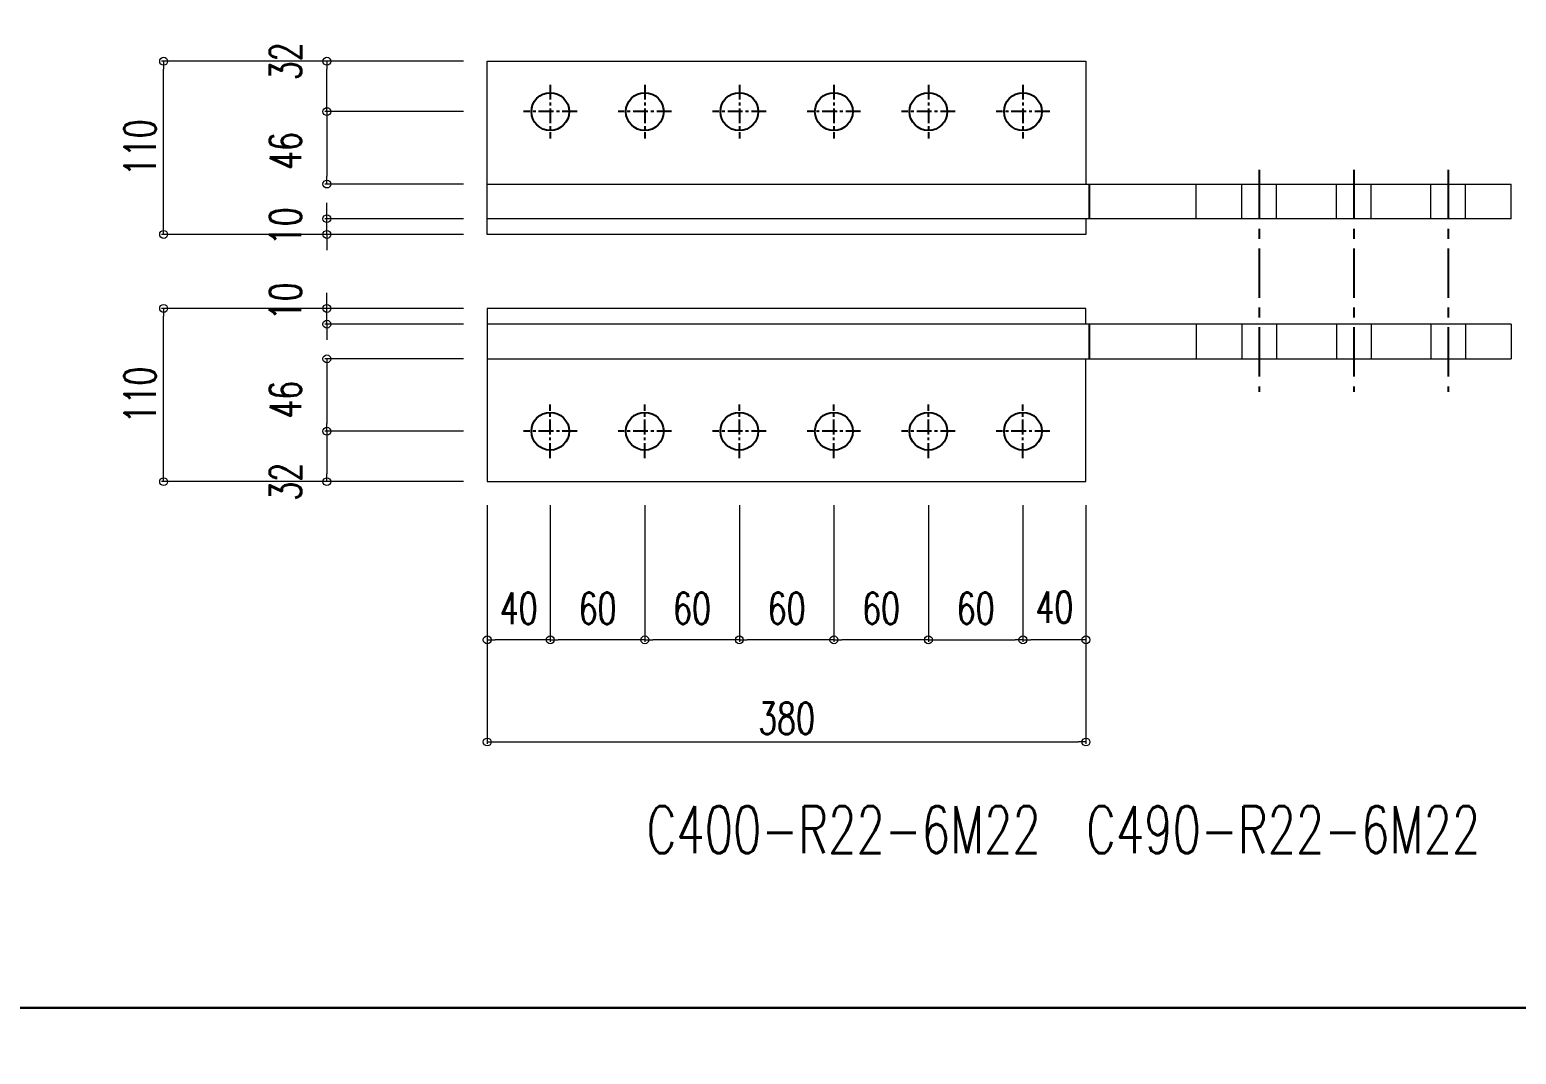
# Model space of a CAD drawing. Header units: millimetres. Extents: x -11384 to 29624, y 0 to 17788.
# Drawn here: x 26696 to 27639, y 9515 to 10166 of the extents above; entities that cross this region are included whole.
import ezdxf

# ---------------------------------------------------------------- set-up
doc = ezdxf.new("R2010")
doc.units = ezdxf.units.MM
doc.header["$LTSCALE"] = 5
for name, pattern in [('ACAD_ISO03W100', [30, 12, -18]), ('CENTER1', [10, 6.25, -1.25, 1.25, -1.25]), ('JIS_08_50', [53, 50, -1.125, 0.75, -1.125])]:
    doc.linetypes.add(name, pattern=pattern)
doc.layers.get('0').update_dxf_attribs({"color": 255})
doc.layers.get('DEFPOINTS').update_dxf_attribs({"color": 255})
for name, color, linetype in [('01', 7, 'Continuous'), ('CENTER', 2, 'JIS_08_50'), ('寸法', 4, 'Continuous'), ('補助線', 7, 'ACAD_ISO03W100'), ('金物', 142, 'Continuous')]:
    doc.layers.add(name, color=color, linetype=linetype)
doc.styles.add('KANJI', font='simplex.shx', dxfattribs={"width": 0.7, "bigfont": 'extfont2.shx'})
doc.styles.add('SUNPOU2', font='simplex.shx', dxfattribs={"width": 0.7, "height": 50, "bigfont": 'extfont2.shx'})
doc.dimstyles.new('一般寸法-小さめ', dxfattribs={"dimscale": 10, "dimtxt": 2, "dimasz": 0.5, "dimexe": 0.125, "dimexo": 1.5, "dimgap": 0.5, "dimtad": 1, "dimtxsty": 'KANJI', "dimblk": 'ORIGIN', "dimcen": 0, "dimclrd": 256, "dimclre": 256, "dimclrt": 256, "dimadec": 0, "dimazin": 0, "dimtfac": 1, "dimtmove": 2, "dimatfit": 2, "dimfxl": 0, "dimtolj": 2, "dimlwd": 5, "dimlwe": 5, "dimarcsym": 0})

# ---------------------------------------------------------------- blocks, each defined once
blk = doc.blocks.new('_Origin')
at = {"color": 0, "linetype": 'ByBlock', "lineweight": -2}
blk.add_line((0, 0), (-1, 0), dxfattribs=at)
blk.add_circle((0, 0), 0.5, dxfattribs=at)
blk = doc.blocks.new('*D46')
at = {"layer": 'DEFPOINTS', "color": 0, "transparency": 16777216}
for p in [(27266.11, 9878.54), (27326.11, 9878.54), (27326.11, 9778.06)]:
    blk.add_point(p, dxfattribs=at)
at = {"layer": '寸法', "lineweight": 5, "transparency": 16777216}
for p, q in [((27266.11, 9863.54), (27266.11, 9776.81)), ((27326.11, 9863.54), (27326.11, 9776.81)), ((27271.11, 9778.06), (27321.11, 9778.06))]:
    blk.add_line(p, q, dxfattribs=at)
at = {"layer": '寸法', "lineweight": 5, "transparency": 16777216, "xscale": 5, "yscale": 5, "zscale": 5, "rotation": 180}
blk.add_blockref('_Origin', (27266.11, 9778.06), dxfattribs=at)
at = {"layer": '寸法', "lineweight": 5, "transparency": 16777216, "xscale": 5, "yscale": 5, "zscale": 5}
blk.add_blockref('_Origin', (27326.11, 9778.06), dxfattribs=at)
at = {"layer": '寸法', "transparency": 16777216, "insert": (27296.11, 9798.06), "char_height": 20, "attachment_point": 5, "style": 'KANJI'}
blk.add_mtext('\\A2;60', dxfattribs=at)
blk = doc.blocks.new('*D452')
at = {"layer": 'DEFPOINTS', "color": 0, "transparency": 16777216}
for p in [(27636.11, 10067.54), (27802.23, 10067.54), (27636.11, 10045.54)]:
    blk.add_point(p, dxfattribs=at)
at = {"layer": '寸法', "lineweight": 5, "transparency": 16777216}
for p, q in [((27651.11, 10067.54), (27803.48, 10067.54)), ((27802.23, 10050.54), (27802.23, 10062.54)), ((27651.11, 10045.54), (27803.48, 10045.54))]:
    blk.add_line(p, q, dxfattribs=at)
at = {"layer": '寸法', "lineweight": 5, "transparency": 16777216, "xscale": 5, "yscale": 5, "zscale": 5}
for p, rotation in [((27802.23, 10067.54), 90), ((27802.23, 10045.54), 270)]:
    blk.add_blockref('_Origin', p, dxfattribs=dict(at, rotation=rotation))
at = {"layer": '寸法', "transparency": 16777216, "insert": (27777.23, 10106.96), "char_height": 20, "attachment_point": 5, "rotation": 90, "style": 'KANJI'}
blk.add_mtext('\\A2;22', dxfattribs=at)
blk = doc.blocks.new('*D48')
at = {"layer": 'DEFPOINTS', "color": 0, "transparency": 16777216}
for p in [(27026.11, 9878.54), (27086.11, 9878.54), (27026.11, 9778.06)]:
    blk.add_point(p, dxfattribs=at)
at = {"layer": '寸法', "lineweight": 5, "transparency": 16777216}
for p, q in [((27026.11, 9863.54), (27026.11, 9776.81)), ((27086.11, 9863.54), (27086.11, 9776.81)), ((27081.11, 9778.06), (27031.11, 9778.06))]:
    blk.add_line(p, q, dxfattribs=at)
at = {"layer": '寸法', "lineweight": 5, "transparency": 16777216, "xscale": 5, "yscale": 5, "zscale": 5, "rotation": 180}
blk.add_blockref('_Origin', (27026.11, 9778.06), dxfattribs=at)
at = {"layer": '寸法', "lineweight": 5, "transparency": 16777216, "xscale": 5, "yscale": 5, "zscale": 5}
blk.add_blockref('_Origin', (27086.11, 9778.06), dxfattribs=at)
at = {"layer": '寸法', "transparency": 16777216, "insert": (27056.11, 9798.06), "char_height": 20, "attachment_point": 5, "style": 'KANJI'}
blk.add_mtext('\\A2;60', dxfattribs=at)
blk = doc.blocks.new('*D453')
at = {"layer": 'DEFPOINTS', "color": 0, "transparency": 16777216}
for p in [(26986.11, 9878.54), (27366.11, 9878.54), (27366.11, 9713.19)]:
    blk.add_point(p, dxfattribs=at)
at = {"layer": '寸法', "lineweight": 5, "transparency": 16777216}
for p, q in [((26986.11, 9863.54), (26986.11, 9711.94)), ((27366.11, 9863.54), (27366.11, 9711.94)), ((26991.11, 9713.19), (27361.11, 9713.19))]:
    blk.add_line(p, q, dxfattribs=at)
at = {"layer": '寸法', "lineweight": 5, "transparency": 16777216, "xscale": 5, "yscale": 5, "zscale": 5, "rotation": 180}
blk.add_blockref('_Origin', (26986.11, 9713.19), dxfattribs=at)
at = {"layer": '寸法', "lineweight": 5, "transparency": 16777216, "xscale": 5, "yscale": 5, "zscale": 5}
blk.add_blockref('_Origin', (27366.11, 9713.19), dxfattribs=at)
at = {"layer": '寸法', "transparency": 16777216, "insert": (27176.11, 9728.19), "char_height": 20, "attachment_point": 5, "style": 'KANJI'}
blk.add_mtext('\\A2;380', dxfattribs=at)
blk = doc.blocks.new('*D49')
at = {"layer": 'DEFPOINTS', "color": 0, "transparency": 16777216}
for p in [(27206.11, 9878.54), (27266.11, 9878.54), (27206.11, 9778.06)]:
    blk.add_point(p, dxfattribs=at)
at = {"layer": '寸法', "lineweight": 5, "transparency": 16777216}
for p, q in [((27206.11, 9863.54), (27206.11, 9776.81)), ((27266.11, 9863.54), (27266.11, 9776.81)), ((27261.11, 9778.06), (27211.11, 9778.06))]:
    blk.add_line(p, q, dxfattribs=at)
at = {"layer": '寸法', "lineweight": 5, "transparency": 16777216, "xscale": 5, "yscale": 5, "zscale": 5, "rotation": 180}
blk.add_blockref('_Origin', (27206.11, 9778.06), dxfattribs=at)
at = {"layer": '寸法', "lineweight": 5, "transparency": 16777216, "xscale": 5, "yscale": 5, "zscale": 5}
blk.add_blockref('_Origin', (27266.11, 9778.06), dxfattribs=at)
at = {"layer": '寸法', "transparency": 16777216, "insert": (27236.11, 9798.06), "char_height": 20, "attachment_point": 5, "style": 'KANJI'}
blk.add_mtext('\\A2;60', dxfattribs=at)
blk = doc.blocks.new('*D50')
at = {"layer": 'DEFPOINTS', "color": 0, "transparency": 16777216}
for p in [(27146.11, 9878.54), (27206.11, 9878.54), (27146.11, 9778.06)]:
    blk.add_point(p, dxfattribs=at)
at = {"layer": '寸法', "lineweight": 5, "transparency": 16777216}
for p, q in [((27146.11, 9863.54), (27146.11, 9776.81)), ((27206.11, 9863.54), (27206.11, 9776.81)), ((27201.11, 9778.06), (27151.11, 9778.06))]:
    blk.add_line(p, q, dxfattribs=at)
at = {"layer": '寸法', "lineweight": 5, "transparency": 16777216, "xscale": 5, "yscale": 5, "zscale": 5, "rotation": 180}
blk.add_blockref('_Origin', (27146.11, 9778.06), dxfattribs=at)
at = {"layer": '寸法', "lineweight": 5, "transparency": 16777216, "xscale": 5, "yscale": 5, "zscale": 5}
blk.add_blockref('_Origin', (27206.11, 9778.06), dxfattribs=at)
at = {"layer": '寸法', "transparency": 16777216, "insert": (27176.11, 9798.06), "char_height": 20, "attachment_point": 5, "style": 'KANJI'}
blk.add_mtext('\\A2;60', dxfattribs=at)
blk = doc.blocks.new('*D454')
at = {"layer": 'DEFPOINTS', "color": 0, "transparency": 16777216}
for p in [(26780.68, 10145.54), (26986.11, 10145.54), (26986.11, 10035.54)]:
    blk.add_point(p, dxfattribs=at)
at = {"layer": '寸法', "lineweight": 5, "transparency": 16777216}
for p, q in [((26971.11, 10145.54), (26779.43, 10145.54)), ((26780.68, 10040.54), (26780.68, 10140.54)), ((26971.11, 10035.54), (26779.43, 10035.54))]:
    blk.add_line(p, q, dxfattribs=at)
at = {"layer": '寸法', "lineweight": 5, "transparency": 16777216, "xscale": 5, "yscale": 5, "zscale": 5}
for p, rotation in [((26780.68, 10145.54), 90), ((26780.68, 10035.54), 270)]:
    blk.add_blockref('_Origin', p, dxfattribs=dict(at, rotation=rotation))
at = {"layer": '寸法', "transparency": 16777216, "insert": (26765.68, 10090.54), "char_height": 20, "attachment_point": 5, "rotation": 90, "style": 'KANJI'}
blk.add_mtext('\\A2;110', dxfattribs=at)
blk = doc.blocks.new('*D51')
at = {"layer": 'DEFPOINTS', "color": 0, "transparency": 16777216}
for p in [(27636.11, 9978.54), (27802.23, 9978.54), (27636.11, 9956.54)]:
    blk.add_point(p, dxfattribs=at)
at = {"layer": '寸法', "lineweight": 5, "transparency": 16777216}
for p, q in [((27651.11, 9978.54), (27803.48, 9978.54)), ((27802.23, 9961.54), (27802.23, 9973.54)), ((27651.11, 9956.54), (27803.48, 9956.54))]:
    blk.add_line(p, q, dxfattribs=at)
at = {"layer": '寸法', "lineweight": 5, "transparency": 16777216, "xscale": 5, "yscale": 5, "zscale": 5}
for p, rotation in [((27802.23, 9978.54), 90), ((27802.23, 9956.54), 270)]:
    blk.add_blockref('_Origin', p, dxfattribs=dict(at, rotation=rotation))
at = {"layer": '寸法', "transparency": 16777216, "insert": (27777.23, 9920.57), "char_height": 20, "attachment_point": 5, "rotation": 90, "style": 'KANJI'}
blk.add_mtext('\\A2;22', dxfattribs=at)
blk = doc.blocks.new('*D53')
at = {"layer": 'DEFPOINTS', "color": 0, "transparency": 16777216}
for p in [(26884.3, 10045.54), (26986.11, 10045.54), (26986.11, 10035.54)]:
    blk.add_point(p, dxfattribs=at)
at = {"layer": '寸法', "lineweight": 5, "transparency": 16777216}
for p, q in [((26884.3, 10050.54), (26884.3, 10055.54)), ((26971.11, 10045.54), (26883.05, 10045.54)), ((26884.3, 10035.54), (26884.3, 10045.54)), ((26971.11, 10035.54), (26883.05, 10035.54)), ((26884.3, 10030.54), (26884.3, 10025.54))]:
    blk.add_line(p, q, dxfattribs=at)
at = {"layer": '寸法', "lineweight": 5, "transparency": 16777216, "xscale": 5, "yscale": 5, "zscale": 5}
for p, rotation in [((26884.3, 10045.54), 270), ((26884.3, 10035.54), 90)]:
    blk.add_blockref('_Origin', p, dxfattribs=dict(at, rotation=rotation))
at = {"layer": '寸法', "transparency": 16777216, "insert": (26858.05, 10040.69), "char_height": 20, "attachment_point": 5, "rotation": 90, "style": 'KANJI'}
blk.add_mtext('\\A2;10', dxfattribs=at)
blk = doc.blocks.new('*D55')
at = {"layer": 'DEFPOINTS', "color": 0, "transparency": 16777216}
for p in [(26884.3, 10145.54), (26986.11, 10145.54), (26986.11, 10113.54)]:
    blk.add_point(p, dxfattribs=at)
at = {"layer": '寸法', "lineweight": 5, "transparency": 16777216}
for p, q in [((26971.11, 10145.54), (26883.05, 10145.54)), ((26884.3, 10118.54), (26884.3, 10140.54)), ((26971.11, 10113.54), (26883.05, 10113.54))]:
    blk.add_line(p, q, dxfattribs=at)
at = {"layer": '寸法', "lineweight": 5, "transparency": 16777216, "xscale": 5, "yscale": 5, "zscale": 5}
for p, rotation in [((26884.3, 10145.54), 90), ((26884.3, 10113.54), 270)]:
    blk.add_blockref('_Origin', p, dxfattribs=dict(at, rotation=rotation))
at = {"layer": '寸法', "transparency": 16777216, "insert": (26858.05, 10145.54), "char_height": 20, "attachment_point": 5, "rotation": 90, "style": 'KANJI'}
blk.add_mtext('\\A2;32', dxfattribs=at)
blk = doc.blocks.new('*D457')
at = {"layer": 'DEFPOINTS', "color": 0, "transparency": 16777216}
for p in [(26780.68, 9988.54), (26986.11, 9988.54), (26986.11, 9878.54)]:
    blk.add_point(p, dxfattribs=at)
at = {"layer": '寸法', "lineweight": 5, "transparency": 16777216}
for p, q in [((26971.11, 9988.54), (26779.43, 9988.54)), ((26780.68, 9883.54), (26780.68, 9983.54)), ((26971.11, 9878.54), (26779.43, 9878.54))]:
    blk.add_line(p, q, dxfattribs=at)
at = {"layer": '寸法', "lineweight": 5, "transparency": 16777216, "xscale": 5, "yscale": 5, "zscale": 5}
for p, rotation in [((26780.68, 9988.54), 90), ((26780.68, 9878.54), 270)]:
    blk.add_blockref('_Origin', p, dxfattribs=dict(at, rotation=rotation))
at = {"layer": '寸法', "transparency": 16777216, "insert": (26765.68, 9933.54), "char_height": 20, "attachment_point": 5, "rotation": 90, "style": 'KANJI'}
blk.add_mtext('\\A2;110', dxfattribs=at)
blk = doc.blocks.new('*D58')
at = {"layer": 'DEFPOINTS', "color": 0, "transparency": 16777216}
for p in [(26884.3, 9988.54), (26986.11, 9988.54), (26986.11, 9978.54)]:
    blk.add_point(p, dxfattribs=at)
at = {"layer": '寸法', "lineweight": 5, "transparency": 16777216}
for p, q in [((26884.3, 9993.54), (26884.3, 9998.54)), ((26971.11, 9988.54), (26883.05, 9988.54)), ((26884.3, 9978.54), (26884.3, 9988.54)), ((26971.11, 9978.54), (26883.05, 9978.54)), ((26884.3, 9973.54), (26884.3, 9968.54))]:
    blk.add_line(p, q, dxfattribs=at)
at = {"layer": '寸法', "lineweight": 5, "transparency": 16777216, "xscale": 5, "yscale": 5, "zscale": 5}
for p, rotation in [((26884.3, 9988.54), 270), ((26884.3, 9978.54), 90)]:
    blk.add_blockref('_Origin', p, dxfattribs=dict(at, rotation=rotation))
at = {"layer": '寸法', "transparency": 16777216, "insert": (26858.05, 9993), "char_height": 20, "attachment_point": 5, "rotation": 90, "style": 'KANJI'}
blk.add_mtext('\\A2;10', dxfattribs=at)
blk = doc.blocks.new('*D59')
at = {"layer": 'DEFPOINTS', "color": 0, "transparency": 16777216}
for p in [(26986.11, 9910.54), (26884.3, 9878.54), (26986.11, 9878.54)]:
    blk.add_point(p, dxfattribs=at)
at = {"layer": '寸法', "lineweight": 5, "transparency": 16777216}
for p, q in [((26971.11, 9910.54), (26883.05, 9910.54)), ((26884.3, 9905.54), (26884.3, 9883.54)), ((26971.11, 9878.54), (26883.05, 9878.54))]:
    blk.add_line(p, q, dxfattribs=at)
at = {"layer": '寸法', "lineweight": 5, "transparency": 16777216, "xscale": 5, "yscale": 5, "zscale": 5}
for p, rotation in [((26884.3, 9910.54), 90), ((26884.3, 9878.54), 270)]:
    blk.add_blockref('_Origin', p, dxfattribs=dict(at, rotation=rotation))
at = {"layer": '寸法', "transparency": 16777216, "insert": (26858.05, 9878.54), "char_height": 20, "attachment_point": 5, "rotation": 90, "style": 'KANJI'}
blk.add_mtext('\\A2;32', dxfattribs=at)
blk = doc.blocks.new('*D60')
at = {"layer": 'DEFPOINTS', "color": 0, "transparency": 16777216}
for p in [(27086.11, 9878.54), (27146.11, 9878.54), (27086.11, 9778.06)]:
    blk.add_point(p, dxfattribs=at)
at = {"layer": '寸法', "lineweight": 5, "transparency": 16777216}
for p, q in [((27086.11, 9863.54), (27086.11, 9776.81)), ((27146.11, 9863.54), (27146.11, 9776.81)), ((27141.11, 9778.06), (27091.11, 9778.06))]:
    blk.add_line(p, q, dxfattribs=at)
at = {"layer": '寸法', "lineweight": 5, "transparency": 16777216, "xscale": 5, "yscale": 5, "zscale": 5, "rotation": 180}
blk.add_blockref('_Origin', (27086.11, 9778.06), dxfattribs=at)
at = {"layer": '寸法', "lineweight": 5, "transparency": 16777216, "xscale": 5, "yscale": 5, "zscale": 5}
blk.add_blockref('_Origin', (27146.11, 9778.06), dxfattribs=at)
at = {"layer": '寸法', "transparency": 16777216, "insert": (27116.11, 9798.06), "char_height": 20, "attachment_point": 5, "style": 'KANJI'}
blk.add_mtext('\\A2;60', dxfattribs=at)
blk = doc.blocks.new('*D61')
at = {"layer": 'DEFPOINTS', "color": 0, "transparency": 16777216}
for p in [(26986.11, 9878.54), (27026.11, 9878.54), (26986.11, 9778.06)]:
    blk.add_point(p, dxfattribs=at)
at = {"layer": '寸法', "lineweight": 5, "transparency": 16777216}
for p, q in [((26986.11, 9863.54), (26986.11, 9776.81)), ((27026.11, 9863.54), (27026.11, 9776.81)), ((27021.11, 9778.06), (26991.11, 9778.06))]:
    blk.add_line(p, q, dxfattribs=at)
at = {"layer": '寸法', "lineweight": 5, "transparency": 16777216, "xscale": 5, "yscale": 5, "zscale": 5, "rotation": 180}
blk.add_blockref('_Origin', (26986.11, 9778.06), dxfattribs=at)
at = {"layer": '寸法', "lineweight": 5, "transparency": 16777216, "xscale": 5, "yscale": 5, "zscale": 5}
blk.add_blockref('_Origin', (27026.11, 9778.06), dxfattribs=at)
at = {"layer": '寸法', "transparency": 16777216, "insert": (27006.11, 9798.06), "char_height": 20, "attachment_point": 5, "style": 'KANJI'}
blk.add_mtext('\\A2;40', dxfattribs=at)
blk = doc.blocks.new('*D62')
at = {"layer": 'DEFPOINTS', "color": 0, "transparency": 16777216}
for p in [(27326.11, 9878.54), (27366.11, 9878.54), (27326.11, 9778.06)]:
    blk.add_point(p, dxfattribs=at)
at = {"layer": '寸法', "lineweight": 5, "transparency": 16777216}
for p, q in [((27326.11, 9863.54), (27326.11, 9776.81)), ((27366.11, 9863.54), (27366.11, 9776.81)), ((27361.11, 9778.06), (27331.11, 9778.06))]:
    blk.add_line(p, q, dxfattribs=at)
at = {"layer": '寸法', "lineweight": 5, "transparency": 16777216, "xscale": 5, "yscale": 5, "zscale": 5, "rotation": 180}
blk.add_blockref('_Origin', (27326.11, 9778.06), dxfattribs=at)
at = {"layer": '寸法', "lineweight": 5, "transparency": 16777216, "xscale": 5, "yscale": 5, "zscale": 5}
blk.add_blockref('_Origin', (27366.11, 9778.06), dxfattribs=at)
at = {"layer": '寸法', "transparency": 16777216, "insert": (27346.11, 9798.82), "char_height": 20, "attachment_point": 5, "style": 'KANJI'}
blk.add_mtext('\\A2;40', dxfattribs=at)
blk = doc.blocks.new('*D65')
at = {"layer": 'DEFPOINTS', "color": 0, "transparency": 16777216}
for p in [(26986.11, 9956.54), (26884.3, 9910.54), (26986.11, 9910.54)]:
    blk.add_point(p, dxfattribs=at)
at = {"layer": '寸法', "lineweight": 5, "transparency": 16777216}
for p, q in [((26971.11, 9956.54), (26883.05, 9956.54)), ((26884.3, 9951.54), (26884.3, 9915.54)), ((26971.11, 9910.54), (26883.05, 9910.54))]:
    blk.add_line(p, q, dxfattribs=at)
at = {"layer": '寸法', "lineweight": 5, "transparency": 16777216, "xscale": 5, "yscale": 5, "zscale": 5}
for p, rotation in [((26884.3, 9956.54), 90), ((26884.3, 9910.54), 270)]:
    blk.add_blockref('_Origin', p, dxfattribs=dict(at, rotation=rotation))
at = {"layer": '寸法', "transparency": 16777216, "insert": (26858.05, 9930.54), "char_height": 20, "attachment_point": 5, "rotation": 90, "style": 'KANJI'}
blk.add_mtext('\\A2;46', dxfattribs=at)
blk = doc.blocks.new('*D66')
at = {"layer": 'DEFPOINTS', "color": 0, "transparency": 16777216}
for p in [(26986.11, 10113.54), (26884.3, 10067.54), (26986.11, 10067.54)]:
    blk.add_point(p, dxfattribs=at)
at = {"layer": '寸法', "lineweight": 5, "transparency": 16777216}
for p, q in [((26971.11, 10113.54), (26883.05, 10113.54)), ((26884.3, 10108.54), (26884.3, 10072.54)), ((26971.11, 10067.54), (26883.05, 10067.54))]:
    blk.add_line(p, q, dxfattribs=at)
at = {"layer": '寸法', "lineweight": 5, "transparency": 16777216, "xscale": 5, "yscale": 5, "zscale": 5}
for p, rotation in [((26884.3, 10113.54), 90), ((26884.3, 10067.54), 270)]:
    blk.add_blockref('_Origin', p, dxfattribs=dict(at, rotation=rotation))
at = {"layer": '寸法', "transparency": 16777216, "insert": (26858.05, 10088.54), "char_height": 20, "attachment_point": 5, "rotation": 90, "style": 'KANJI'}
blk.add_mtext('\\A2;46', dxfattribs=at)

msp = doc.modelspace()

# ---------------------------------------------------------------- linework, layer by layer
at = {"layer": '01', "ltscale": 2}
for points in [[(26651.831, 10645.542), (28051.831, 10645.542), (28051.831, 9544.424), (26651.831, 9544.424)], [(26651.831, 9544.424), (29451.831, 9544.424), (29451.831, 9395.081), (26651.831, 9395.081)]]:
    msp.add_lwpolyline(points, close=True, dxfattribs=at)
at = {"layer": 'CENTER', "color": 7, "linetype": 'CENTER1'}
for p, q in [((27476.106, 10076.542), (27476.106, 9935.542)), ((27536.106, 10076.542), (27536.106, 9935.542)), ((27596.106, 10076.542), (27596.106, 9935.542))]:
    msp.add_line(p, q, dxfattribs=at)
at = {"layer": '寸法', "linetype": 'CENTER1', "ltscale": 0.3}
for p, q in [((27026.106, 10130.542), (27026.106, 10096.542)), ((27086.106, 10130.542), (27086.106, 10096.542)), ((27146.106, 10130.542), (27146.106, 10096.542)), ((27206.106, 10130.542), (27206.106, 10096.542)), ((27266.106, 10130.542), (27266.106, 10096.542)), ((27326.106, 10130.542), (27326.106, 10096.542)), ((27043.106, 10113.542), (27009.106, 10113.542)), ((27103.106, 10113.542), (27069.106, 10113.542)), ((27163.106, 10113.542), (27129.106, 10113.542)), ((27223.106, 10113.542), (27189.106, 10113.542)), ((27283.106, 10113.542), (27249.106, 10113.542)), ((27343.106, 10113.542), (27309.106, 10113.542)), ((27026.106, 9893.542), (27026.106, 9927.542)), ((27086.106, 9893.542), (27086.106, 9927.542)), ((27146.106, 9893.542), (27146.106, 9927.542)), ((27206.106, 9893.542), (27206.106, 9927.542)), ((27266.106, 9893.542), (27266.106, 9927.542)), ((27326.106, 9893.542), (27326.106, 9927.542)), ((27043.106, 9910.542), (27009.106, 9910.542)), ((27103.106, 9910.542), (27069.106, 9910.542)), ((27163.106, 9910.542), (27129.106, 9910.542)), ((27223.106, 9910.542), (27189.106, 9910.542)), ((27283.106, 9910.542), (27249.106, 9910.542)), ((27343.106, 9910.542), (27309.106, 9910.542))]:
    msp.add_line(p, q, dxfattribs=at)
at = {"layer": '補助線', "lineweight": 18}
for p, q in [((27465.106, 10045.542), (27465.106, 10067.542)), ((27487.106, 10045.542), (27487.106, 10067.542)), ((27525.106, 10045.542), (27525.106, 10067.542)), ((27547.106, 10045.542), (27547.106, 10067.542)), ((27585.106, 10045.542), (27585.106, 10067.542)), ((27607.106, 10045.542), (27607.106, 10067.542)), ((27465.106, 9978.542), (27465.106, 9956.542)), ((27487.106, 9978.542), (27487.106, 9956.542)), ((27525.106, 9978.542), (27525.106, 9956.542)), ((27547.106, 9978.542), (27547.106, 9956.542)), ((27585.106, 9978.542), (27585.106, 9956.542)), ((27607.106, 9978.542), (27607.106, 9956.542))]:
    msp.add_line(p, q, dxfattribs=at)
at = {"layer": '金物', "lineweight": 18}
for p, q in [((26986.106, 10035.542), (26986.106, 10145.542)), ((26986.106, 10145.542), (27366.106, 10145.542)), ((27366.106, 10145.542), (27366.106, 10067.542)), ((26986.106, 10067.542), (27636.106, 10067.542)), ((27436.106, 10045.542), (27436.106, 10067.542)), ((27636.106, 10045.542), (27636.106, 10067.542)), ((27636.106, 10045.542), (26986.106, 10045.542)), ((27366.106, 10045.542), (27366.106, 10035.542)), ((27366.106, 10035.542), (26986.106, 10035.542)), ((26986.106, 9988.542), (26986.106, 9878.542)), ((27366.106, 9988.542), (26986.106, 9988.542)), ((27366.106, 9978.542), (27366.106, 9988.542)), ((27636.106, 9978.542), (26986.106, 9978.542)), ((27436.106, 9978.542), (27436.106, 9956.542)), ((27636.106, 9978.542), (27636.106, 9956.542)), ((26986.106, 9956.542), (27636.106, 9956.542)), ((27366.106, 9878.542), (27366.106, 9956.542)), ((26986.106, 9878.542), (27366.106, 9878.542))]:
    msp.add_line(p, q, dxfattribs=at)
at = {"layer": '金物', "ltscale": 2}
for p, q in [((27368.106, 10067.542), (27368.106, 10045.542)), ((27368.106, 9978.542), (27368.106, 9956.542))]:
    msp.add_line(p, q, dxfattribs=at)
at = {"layer": '金物', "ltscale": 2.5}
for centre in [(27026.106, 10113.542), (27086.106, 10113.542), (27146.106, 10113.542), (27206.106, 10113.542), (27266.106, 10113.542), (27326.106, 10113.542), (27026.106, 9910.542), (27086.106, 9910.542), (27146.106, 9910.542), (27206.106, 9910.542), (27266.106, 9910.542), (27326.106, 9910.542)]:
    msp.add_circle(centre, 12, dxfattribs=at)

# ---------------------------------------------------------------- texts
at = {"layer": '寸法', "ltscale": 2, "insert": (27351.831, 9657.525), "char_height": 30, "width": 1400, "attachment_point": 5, "style": 'SUNPOU2'}
msp.add_mtext('C400-R22-6M22  C490-R22-6M22', dxfattribs=at)

# ---------------------------------------------------------------- dimensions: what is measured, and where the dimension line sits
at = {"layer": '寸法'}
for base, p1, p2, angle, picture, middle in [((26884.298, 10145.542), (26986.106, 10113.542), (26986.106, 10145.542), 90, '*D55', (26858.048, 10145.542)), ((26884.298, 10067.542), (26986.106, 10113.542), (26986.106, 10067.542), 90, '*D66', (26858.048, 10088.542)), ((27802.226, 10067.542), (27636.106, 10045.542), (27636.106, 10067.542), 270, '*D452', (27777.226, 10106.959)), ((26884.298, 10045.542), (26986.106, 10035.542), (26986.106, 10045.542), 270, '*D53', (26858.048, 10040.692)), ((26884.298, 9988.542), (26986.106, 9978.542), (26986.106, 9988.542), 270, '*D58', (26858.048, 9993)), ((27802.226, 9978.542), (27636.106, 9956.542), (27636.106, 9978.542), 270, '*D51', (27777.226, 9920.567)), ((26884.298, 9910.542), (26986.106, 9956.542), (26986.106, 9910.542), 90, '*D65', (26858.048, 9930.542)), ((26884.298, 9878.542), (26986.106, 9910.542), (26986.106, 9878.542), 90, '*D59', (26858.048, 9878.542))]:
    dim = msp.add_linear_dim(base=base, p1=p1, p2=p2, angle=angle, dimstyle='一般寸法-小さめ', dxfattribs=at)
    dim.commit()
    dim.dimension.update_dxf_attribs({"geometry": picture, "text_midpoint": middle, "dimtype": 160})
for base, p1, p2, picture, middle in [((26780.679, 10145.542), (26986.106, 10035.542), (26986.106, 10145.542), '*D454', (26765.679, 10090.542)), ((26780.679, 9988.542), (26986.106, 9878.542), (26986.106, 9988.542), '*D457', (26765.679, 9933.542))]:
    dim = msp.add_linear_dim(base=base, p1=p1, p2=p2, angle=270, dimstyle='一般寸法-小さめ', dxfattribs=at)
    dim.commit()
    dim.dimension.update_dxf_attribs({"geometry": picture, "text_midpoint": middle})
dim = msp.add_linear_dim(base=(27366.106, 9713.185), p1=(26986.106, 9878.542), p2=(27366.106, 9878.542), dimstyle='一般寸法-小さめ', dxfattribs=at)
dim.commit()
dim.dimension.update_dxf_attribs({"geometry": '*D453', "text_midpoint": (27176.106, 9728.185)})
for base, p1, p2, picture, middle in [((26986.106, 9778.063), (27026.106, 9878.542), (26986.106, 9878.542), '*D61', (27006.106, 9798.063)), ((27026.106, 9778.063), (27086.106, 9878.542), (27026.106, 9878.542), '*D48', (27056.106, 9798.063)), ((27086.106, 9778.063), (27146.106, 9878.542), (27086.106, 9878.542), '*D60', (27116.106, 9798.063)), ((27146.106, 9778.063), (27206.106, 9878.542), (27146.106, 9878.542), '*D50', (27176.106, 9798.063)), ((27206.106, 9778.063), (27266.106, 9878.542), (27206.106, 9878.542), '*D49', (27236.106, 9798.063)), ((27326.106, 9778.063), (27266.106, 9878.542), (27326.106, 9878.542), '*D46', (27296.106, 9798.063)), ((27326.106, 9778.063), (27366.106, 9878.542), (27326.106, 9878.542), '*D62', (27346.106, 9798.825))]:
    dim = msp.add_linear_dim(base=base, p1=p1, p2=p2, dimstyle='一般寸法-小さめ', dxfattribs=at)
    dim.commit()
    dim.dimension.update_dxf_attribs({"geometry": picture, "text_midpoint": middle, "dimtype": 160})

doc.saveas('drawing.dxf')
